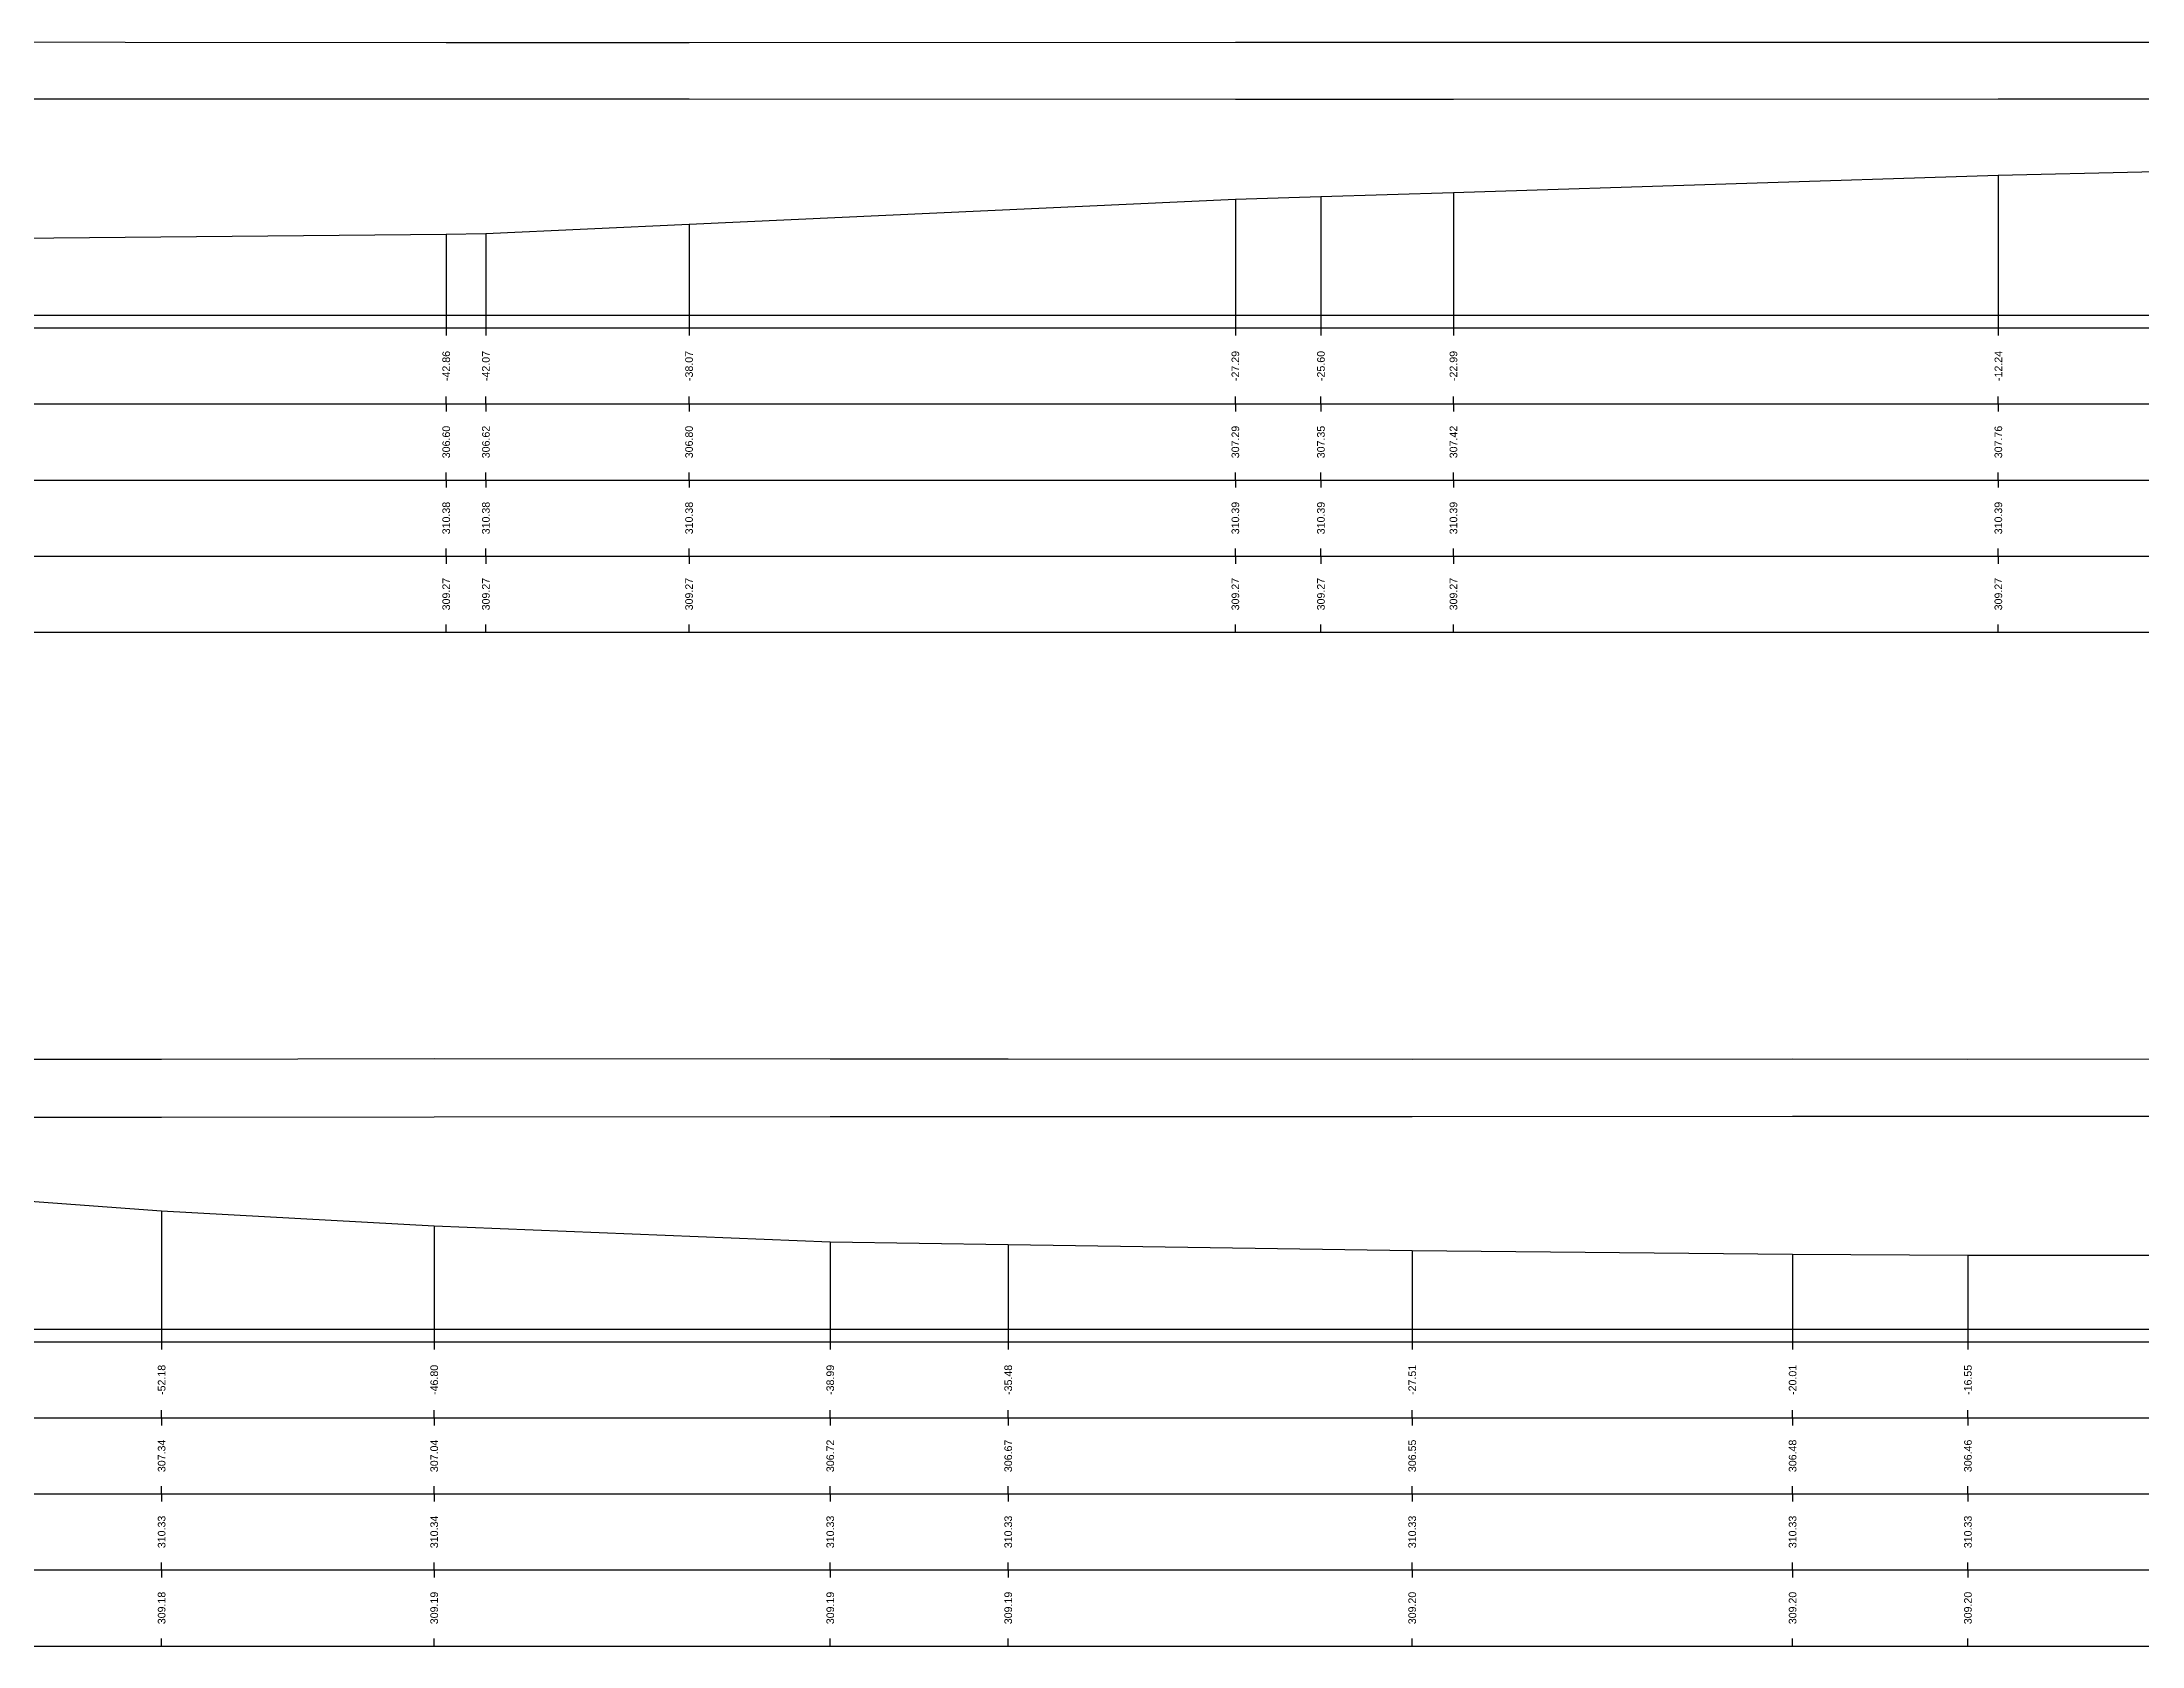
# Model space of a CAD drawing. Header units: millimetres. Extents: x -8 to 448, y 259 to 295.
# Drawn here: x 96.17 to 137.59, y 258.75 to 290.39 of the extents above; entities that cross this region are included whole.
import ezdxf
from ezdxf.enums import TextEntityAlignment as Align

# ---------------------------------------------------------------- set-up
doc = ezdxf.new("R2010")
doc.units = ezdxf.units.MM
doc.styles.get("Standard").update_dxf_attribs({"font": 'arial.ttf'})

msp = doc.modelspace()

# ---------------------------------------------------------------- linework, layer by layer
at = {"layer": 'band'}
for p, q in [((104.145, 284.75), (104.145, 284.6)), ((104.928, 284.75), (104.928, 284.6)), ((108.935, 284.75), (108.935, 284.6)), ((119.71, 284.75), (119.71, 284.6)), ((121.398, 284.75), (121.398, 284.6)), ((124.012, 284.75), (124.012, 284.6)), ((134.759, 284.75), (134.759, 284.6)), ((104.145, 283.25), (104.145, 283.4)), ((104.928, 283.25), (104.928, 283.4)), ((108.935, 283.25), (108.935, 283.4)), ((119.71, 283.25), (119.71, 283.4)), ((121.398, 283.25), (121.398, 283.4)), ((124.012, 283.25), (124.012, 283.4)), ((134.759, 283.25), (134.759, 283.4)), ((104.145, 283.25), (104.145, 283.1)), ((104.928, 283.25), (104.928, 283.1)), ((108.935, 283.25), (108.935, 283.1)), ((119.71, 283.25), (119.71, 283.1)), ((121.398, 283.25), (121.398, 283.1)), ((124.012, 283.25), (124.012, 283.1)), ((134.759, 283.25), (134.759, 283.1)), ((104.145, 281.75), (104.145, 281.9)), ((104.145, 281.75), (104.145, 281.6)), ((104.928, 281.75), (104.928, 281.9)), ((104.928, 281.75), (104.928, 281.6)), ((108.935, 281.75), (108.935, 281.9)), ((108.935, 281.75), (108.935, 281.6)), ((119.71, 281.75), (119.71, 281.9)), ((119.71, 281.75), (119.71, 281.6)), ((121.398, 281.75), (121.398, 281.9)), ((121.398, 281.75), (121.398, 281.6)), ((124.012, 281.75), (124.012, 281.9)), ((124.012, 281.75), (124.012, 281.6)), ((134.759, 281.75), (134.759, 281.9)), ((134.759, 281.75), (134.759, 281.6)), ((104.145, 280.25), (104.145, 280.4)), ((104.145, 280.25), (104.145, 280.1)), ((104.928, 280.25), (104.928, 280.4)), ((104.928, 280.25), (104.928, 280.1)), ((108.935, 280.25), (108.935, 280.4)), ((108.935, 280.25), (108.935, 280.1)), ((119.71, 280.25), (119.71, 280.4)), ((119.71, 280.25), (119.71, 280.1)), ((121.398, 280.25), (121.398, 280.4)), ((121.398, 280.25), (121.398, 280.1)), ((124.012, 280.25), (124.012, 280.4)), ((124.012, 280.25), (124.012, 280.1)), ((134.759, 280.25), (134.759, 280.4)), ((134.759, 280.25), (134.759, 280.1)), ((104.145, 278.75), (104.145, 278.9)), ((104.928, 278.75), (104.928, 278.9)), ((108.935, 278.75), (108.935, 278.9)), ((119.71, 278.75), (119.71, 278.9)), ((121.398, 278.75), (121.398, 278.9)), ((124.012, 278.75), (124.012, 278.9)), ((134.759, 278.75), (134.759, 278.9)), ((98.532, 264.75), (98.532, 264.6)), ((103.908, 264.75), (103.908, 264.6)), ((111.72, 264.75), (111.72, 264.6)), ((115.23, 264.75), (115.23, 264.6)), ((123.198, 264.75), (123.198, 264.6)), ((130.701, 264.75), (130.701, 264.6)), ((134.159, 264.75), (134.159, 264.6)), ((98.532, 263.25), (98.532, 263.4)), ((98.532, 263.25), (98.532, 263.1)), ((103.908, 263.25), (103.908, 263.4)), ((103.908, 263.25), (103.908, 263.1)), ((111.72, 263.25), (111.72, 263.4)), ((111.72, 263.25), (111.72, 263.1)), ((115.23, 263.25), (115.23, 263.4)), ((115.23, 263.25), (115.23, 263.1)), ((123.198, 263.25), (123.198, 263.4)), ((123.198, 263.25), (123.198, 263.1)), ((130.701, 263.25), (130.701, 263.4)), ((130.701, 263.25), (130.701, 263.1)), ((134.159, 263.25), (134.159, 263.4)), ((134.159, 263.25), (134.159, 263.1)), ((98.532, 261.75), (98.532, 261.9)), ((103.908, 261.75), (103.908, 261.9)), ((111.72, 261.75), (111.72, 261.9)), ((115.23, 261.75), (115.23, 261.9)), ((123.198, 261.75), (123.198, 261.9)), ((130.701, 261.75), (130.701, 261.9)), ((134.159, 261.75), (134.159, 261.9)), ((98.532, 261.75), (98.532, 261.6)), ((103.908, 261.75), (103.908, 261.6)), ((111.72, 261.75), (111.72, 261.6)), ((115.23, 261.75), (115.23, 261.6)), ((123.198, 261.75), (123.198, 261.6)), ((130.701, 261.75), (130.701, 261.6)), ((134.159, 261.75), (134.159, 261.6)), ((98.532, 260.25), (98.532, 260.4)), ((98.532, 260.25), (98.532, 260.1)), ((103.908, 260.25), (103.908, 260.4)), ((103.908, 260.25), (103.908, 260.1)), ((111.72, 260.25), (111.72, 260.4)), ((111.72, 260.25), (111.72, 260.1)), ((115.23, 260.25), (115.23, 260.4)), ((115.23, 260.25), (115.23, 260.1)), ((123.198, 260.25), (123.198, 260.4)), ((123.198, 260.25), (123.198, 260.1)), ((130.701, 260.25), (130.701, 260.4)), ((130.701, 260.25), (130.701, 260.1)), ((134.159, 260.25), (134.159, 260.4)), ((134.159, 260.25), (134.159, 260.1)), ((98.532, 258.75), (98.532, 258.9)), ((103.908, 258.75), (103.908, 258.9)), ((111.72, 258.75), (111.72, 258.9)), ((115.23, 258.75), (115.23, 258.9)), ((123.198, 258.75), (123.198, 258.9)), ((130.701, 258.75), (130.701, 258.9)), ((134.159, 258.75), (134.159, 258.9))]:
    msp.add_line(p, q, dxfattribs=at)
at = {"layer": 'frame'}
for p, q in [((0, 285), (448.327, 285)), ((-7.5, 284.75), (448.327, 284.75)), ((-7.5, 283.25), (448.327, 283.25)), ((-7.5, 281.75), (448.327, 281.75)), ((-7.5, 280.25), (448.327, 280.25)), ((-7.5, 278.75), (448.327, 278.75)), ((-7.5, 264.75), (382.486, 264.75)), ((0, 265), (382.486, 265)), ((-7.5, 263.25), (382.486, 263.25)), ((-7.5, 261.75), (382.486, 261.75)), ((-7.5, 260.25), (382.486, 260.25)), ((-7.5, 258.75), (382.486, 258.75))]:
    msp.add_line(p, q, dxfattribs=at)
at = {"layer": 'marker', "color": 253}
for p, q in [((134.759, 287.762), (134.759, 285)), ((119.71, 287.288), (119.71, 285)), ((121.398, 287.346), (121.398, 285)), ((124.012, 287.424), (124.012, 285)), ((108.935, 286.796), (108.935, 285)), ((104.145, 286.598), (104.145, 285)), ((104.928, 286.615), (104.928, 285)), ((104.145, 285), (104.145, 284.75)), ((104.928, 285), (104.928, 284.75)), ((108.935, 285), (108.935, 284.75)), ((119.71, 285), (119.71, 284.75)), ((121.398, 285), (121.398, 284.75)), ((124.012, 285), (124.012, 284.75)), ((134.759, 285), (134.759, 284.75)), ((98.532, 267.337), (98.532, 265)), ((103.908, 267.04), (103.908, 265)), ((111.72, 266.722), (111.72, 265)), ((115.23, 266.67), (115.23, 265)), ((123.198, 266.552), (123.198, 265)), ((130.701, 266.482), (130.701, 265)), ((134.159, 266.46), (134.159, 265)), ((98.532, 265), (98.532, 264.75)), ((103.908, 265), (103.908, 264.75)), ((111.72, 265), (111.72, 264.75)), ((115.23, 265), (115.23, 264.75)), ((123.198, 265), (123.198, 264.75)), ((130.701, 265), (130.701, 264.75)), ((134.159, 265), (134.159, 264.75))]:
    msp.add_line(p, q, dxfattribs=at)
at = {"layer": 'profile', "true_color": 0xff007f}
for points in [[(52.359, 290.39), (58.06, 290.389), (58.835, 290.389), (60.432, 290.389), (66.088, 290.387), (70.04, 290.383), (72.597, 290.383), (78.429, 290.385), (78.97, 290.385), (87.377, 290.388), (91.478, 290.391), (104.145, 290.382), (104.928, 290.381), (108.935, 290.382), (119.71, 290.387), (121.398, 290.386), (124.012, 290.386), (134.759, 290.389), (140.426, 290.388)], [(50.091, 270.342), (56.281, 270.352), (63.897, 270.315), (70.918, 270.352), (74.963, 270.339), (85.098, 270.342), (85.151, 270.342), (85.164, 270.342), (85.198, 270.342), (94.685, 270.327), (98.532, 270.329), (103.908, 270.338), (111.72, 270.332), (115.23, 270.333), (123.198, 270.329), (130.701, 270.33), (134.159, 270.329), (143.776, 270.338)]]:
    msp.add_lwpolyline(points, dxfattribs=at)
at = {"layer": 'profile', "true_color": 0x1d1dff}
for points in [[(52.359, 289.275), (58.06, 289.28), (58.835, 289.279), (60.432, 289.279), (66.088, 289.273), (70.04, 289.27), (72.597, 289.268), (78.429, 289.269), (78.97, 289.269), (87.377, 289.272), (91.478, 289.272), (104.145, 289.269), (104.928, 289.269), (108.935, 289.268), (119.71, 289.266), (121.398, 289.266), (124.012, 289.265), (134.759, 289.269), (140.426, 289.268)], [(56.281, 269.247), (63.897, 269.192), (70.918, 269.195), (74.963, 269.193), (85.098, 269.183), (85.151, 269.183), (85.164, 269.183), (85.198, 269.183), (94.685, 269.185), (98.532, 269.184), (103.908, 269.191), (111.72, 269.193), (115.23, 269.192), (123.198, 269.196), (130.701, 269.201), (134.159, 269.202), (143.776, 269.203)]]:
    msp.add_lwpolyline(points, dxfattribs=at)
at = {"layer": 'profile'}
for points in [[(52.359, 286.381), (58.06, 286.138), (58.835, 286.102), (60.432, 286.076), (66.088, 286.06), (70.04, 286.068), (72.597, 286.06), (78.429, 286.263), (78.97, 286.286), (87.377, 286.438), (91.478, 286.479), (104.145, 286.598), (104.928, 286.615), (108.935, 286.796), (119.71, 287.288), (121.398, 287.346), (124.012, 287.424), (134.759, 287.762), (140.426, 287.895)], [(50.091, 269.257), (56.281, 269.137), (63.897, 269.009), (70.918, 268.917), (74.963, 268.851), (85.098, 268.603), (85.151, 268.601), (85.164, 268.6), (85.198, 268.597), (94.685, 267.618), (98.532, 267.337), (103.908, 267.04), (111.72, 266.722), (115.23, 266.67), (123.198, 266.552), (130.701, 266.482), (134.159, 266.46), (143.776, 266.457)]]:
    msp.add_lwpolyline(points, dxfattribs=at)

# ---------------------------------------------------------------- texts
for s, p in [('-42.86', (104.145, 284)), ('-42.07', (104.928, 284)), ('-38.07', (108.935, 284)), ('-27.29', (119.71, 284)), ('-25.60', (121.398, 284)), ('-22.99', (124.012, 284)), ('-12.24', (134.759, 284)), ('306.60', (104.145, 282.5)), ('306.62', (104.928, 282.5)), ('306.80', (108.935, 282.5)), ('307.29', (119.71, 282.5)), ('307.35', (121.398, 282.5)), ('307.42', (124.012, 282.5)), ('307.76', (134.759, 282.5)), ('-52.18', (98.532, 264)), ('-46.80', (103.908, 264)), ('-38.99', (111.72, 264)), ('-35.48', (115.23, 264)), ('-27.51', (123.198, 264)), ('-20.01', (130.701, 264)), ('-16.55', (134.159, 264)), ('307.34', (98.532, 262.5)), ('307.04', (103.908, 262.5)), ('306.72', (111.72, 262.5)), ('306.67', (115.23, 262.5)), ('306.55', (123.198, 262.5)), ('306.48', (130.701, 262.5)), ('306.46', (134.159, 262.5))]:
    msp.add_text(s, height=0.15, rotation=90).set_placement(p, align=Align.MIDDLE)
at = {"true_color": 0xff007f}
for s, p in [('310.38', (104.145, 281)), ('310.38', (104.928, 281)), ('310.38', (108.935, 281)), ('310.39', (119.71, 281)), ('310.39', (121.398, 281)), ('310.39', (124.012, 281)), ('310.39', (134.759, 281)), ('310.33', (98.532, 261)), ('310.34', (103.908, 261)), ('310.33', (111.72, 261)), ('310.33', (115.23, 261)), ('310.33', (123.198, 261)), ('310.33', (130.701, 261)), ('310.33', (134.159, 261))]:
    msp.add_text(s, height=0.15, rotation=90, dxfattribs=at).set_placement(p, align=Align.MIDDLE)
at = {"true_color": 0x1d1dff}
for s, p in [('309.27', (104.145, 279.5)), ('309.27', (104.928, 279.5)), ('309.27', (108.935, 279.5)), ('309.27', (119.71, 279.5)), ('309.27', (121.398, 279.5)), ('309.27', (124.012, 279.5)), ('309.27', (134.759, 279.5)), ('309.18', (98.532, 259.5)), ('309.19', (103.908, 259.5)), ('309.19', (111.72, 259.5)), ('309.19', (115.23, 259.5)), ('309.20', (123.198, 259.5)), ('309.20', (130.701, 259.5)), ('309.20', (134.159, 259.5))]:
    msp.add_text(s, height=0.15, rotation=90, dxfattribs=at).set_placement(p, align=Align.MIDDLE)

doc.saveas('drawing.dxf')
